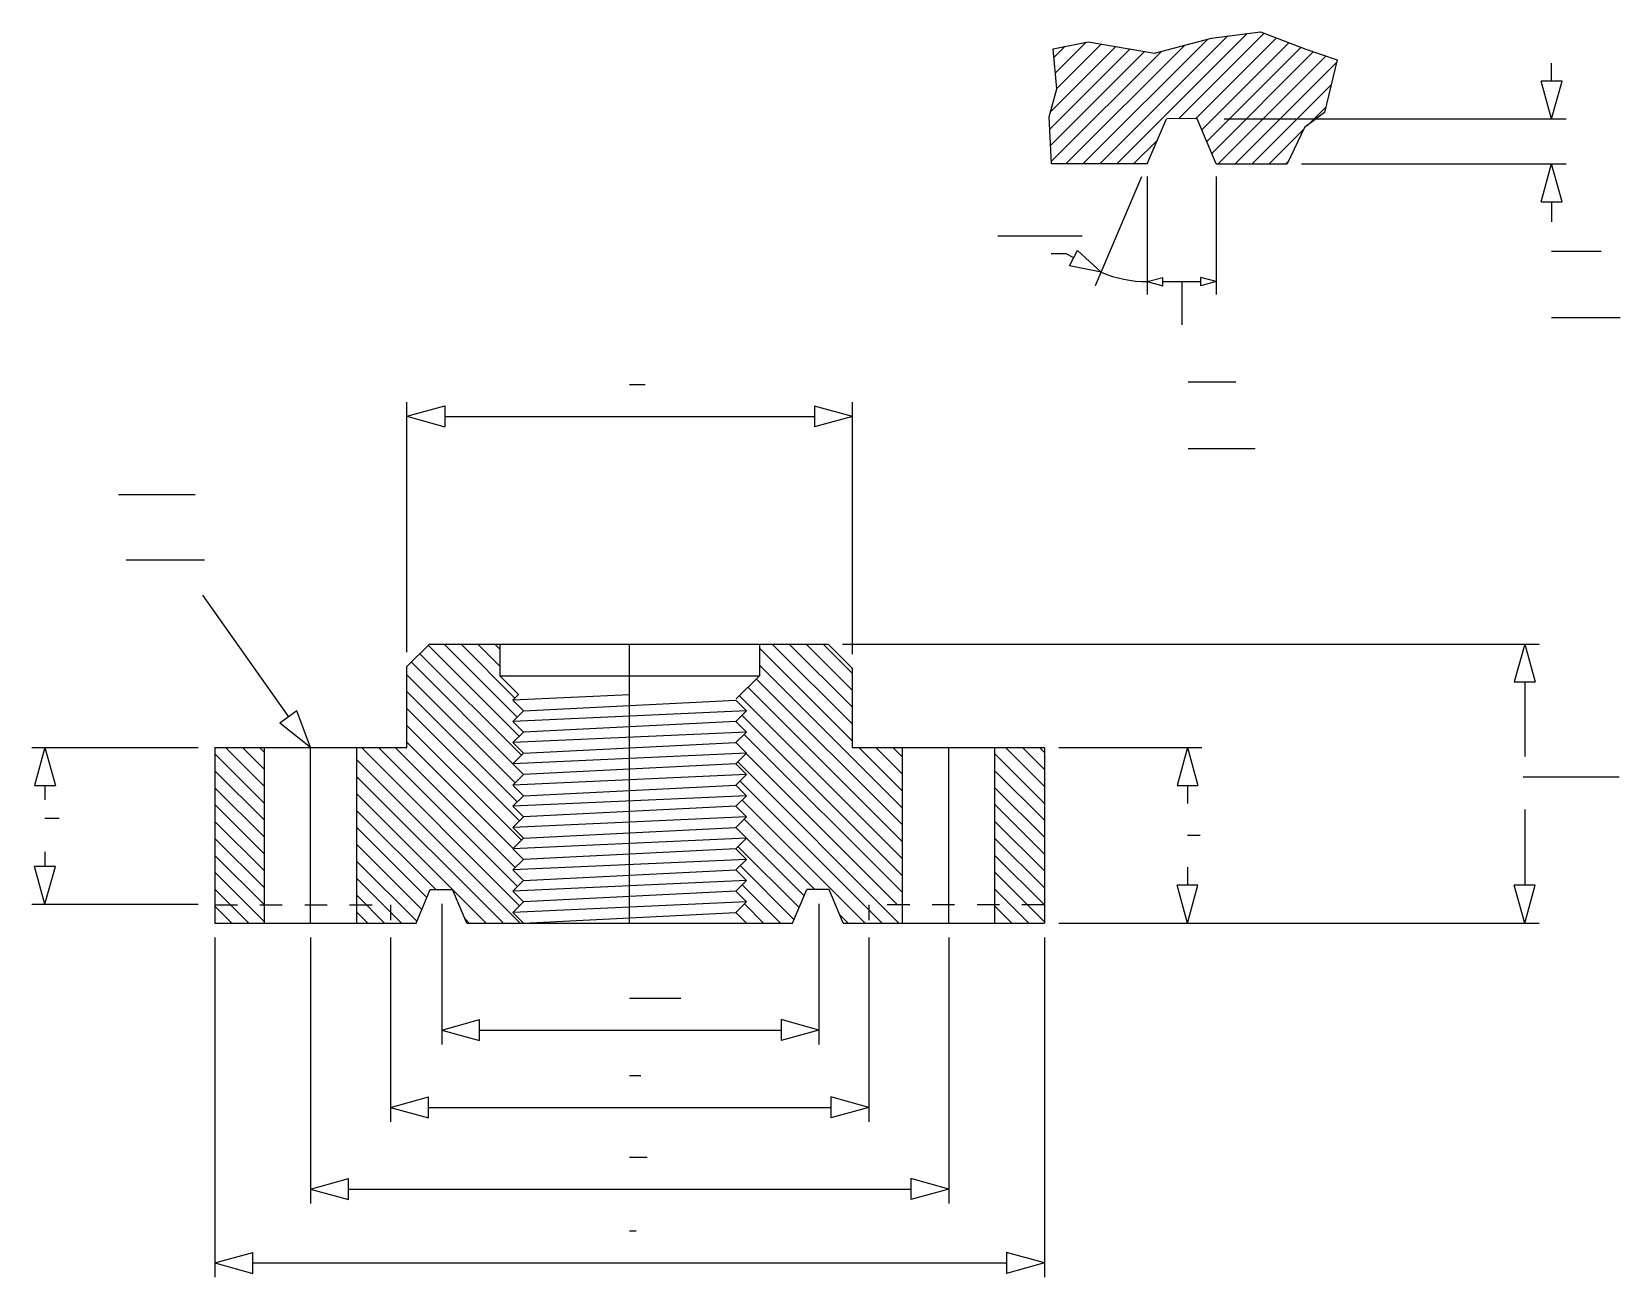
# Model space of a CAD drawing. Extents: x 406 to 1402, y 302 to 1083.
import ezdxf

# ---------------------------------------------------------------- set-up
doc = ezdxf.new("R2010")
doc.units = 0
doc.header["$MEASUREMENT"] = 0
for name, color, linetype in [('-1', 7, 'CONTINUOUS'), ('1', 7, 'CONTINUOUS'), ('4', 7, 'CONTINUOUS')]:
    doc.layers.add(name, color=color, linetype=linetype)

msp = doc.modelspace()

# ---------------------------------------------------------------- linework, layer by layer
at = {"layer": '-1', "color": 2, "linetype": 'Continuous'}
for p, q in [((1011.79, 954.99), (1064.79, 954.99)), ((460.59, 792.69), (508.59, 792.69)), ((465.46, 751.73), (514.46, 751.73)), ((1341.26, 615.71), (1401.26, 615.71))]:
    msp.add_line(p, q, dxfattribs=at)
at = {"layer": '-1', "color": 3, "linetype": 'Continuous'}
for p, q in [((567.31, 653.41), (513.41, 729.55)), ((572.33, 657.07), (561.74, 649.34)), ((581.02, 634.06), (561.74, 649.34)), ((581.02, 634.06), (572.33, 657.07))]:
    msp.add_line(p, q, dxfattribs=at)
at = {"layer": '1', "color": 4, "linetype": 'Continuous'}
for p, q in [((1047.9, 1057.09), (1067.23, 1076.42)), ((1065.17, 1000.11), (1143.42, 1078.37)), ((1075.77, 1000.11), (1155.97, 1080.31)), ((1086.38, 1000.11), (1168.14, 1081.87)), ((1125.34, 1028.46), (1178.91, 1082.03)), ((1135.83, 1028.35), (1186.54, 1079.06)), ((1139.64, 1021.55), (1194.18, 1076.09)), ((1044.44, 1021.81), (1094.82, 1072.19)), ((1044.88, 1011.65), (1103.88, 1070.65)), ((1045.05, 1033.02), (1085.75, 1073.73)), ((1045.33, 1001.49), (1114.61, 1070.77)), ((1046.98, 1066.78), (1054.03, 1073.82)), ((1048.81, 1047.39), (1076.68, 1075.27)), ((1054.56, 1000.11), (1129.02, 1074.57)), ((1142.81, 1014.11), (1201.82, 1073.12)), ((1145.97, 1006.67), (1209.62, 1070.32)), ((1150.02, 1000.11), (1217.54, 1067.63)), ((1160.63, 1000.11), (1224.1, 1063.59)), ((1171.23, 1000.11), (1220.79, 1049.66)), ((1206, 1024.27), (1217.47, 1035.74)), ((1181.84, 1000.11), (1203.62, 1021.89)), ((1096.99, 1000.11), (1111.89, 1015.01)), ((1192.45, 1000.11), (1193.87, 1001.53)), ((711.82, 641.19), (654.76, 698.25)), ((710.46, 653.15), (664.68, 698.94)), ((709.11, 665.11), (675.29, 698.94)), ((699.62, 685.21), (685.89, 698.94)), ((699.62, 695.81), (696.5, 698.94)), ((920.64, 648.75), (870.45, 698.94)), ((920.64, 659.36), (881.06, 698.94)), ((920.64, 669.96), (891.66, 698.94)), ((920.64, 680.57), (902.27, 698.94)), ((707.86, 623.93), (644.16, 687.64)), ((713.17, 629.24), (649.46, 692.94)), ((920.64, 638.14), (862.41, 696.37)), ((709.22, 611.97), (641.39, 679.8)), ((952.02, 596.16), (862.41, 685.76)), ((710.57, 600.02), (641.39, 669.19)), ((952.02, 574.94), (855.1, 671.86)), ((952.02, 585.55), (860.4, 677.16)), ((711.92, 588.06), (641.39, 658.59)), ((952.02, 564.34), (849.8, 666.56)), ((713.27, 576.1), (641.39, 647.98)), ((952.02, 553.73), (851.41, 654.34)), ((707.97, 570.8), (641.39, 637.37)), ((952.02, 543.12), (852.76, 642.38)), ((552.02, 599.11), (521.02, 630.11)), ((552.02, 609.72), (527.68, 634.06)), ((552.02, 620.33), (538.29, 634.06)), ((552.02, 630.93), (548.89, 634.06)), ((712.02, 534.92), (612.89, 634.06)), ((710.67, 546.88), (623.5, 634.06)), ((709.32, 558.84), (634.1, 634.06)), ((948.98, 535.56), (854.11, 630.42)), ((952.02, 606.76), (924.72, 634.06)), ((952.02, 617.37), (935.33, 634.06)), ((952.02, 627.98), (945.94, 634.06)), ((1041.02, 599.11), (1010.02, 630.11)), ((1041.02, 609.72), (1016.68, 634.06)), ((1041.02, 620.33), (1027.29, 634.06)), ((1041.02, 630.93), (1037.89, 634.06)), ((552.02, 588.51), (521.02, 619.51)), ((712.28, 524.06), (610.02, 626.32)), ((949.87, 524.06), (848.81, 625.12)), ((1041.02, 588.51), (1010.02, 619.51)), ((552.02, 577.9), (521.02, 608.9)), ((701.42, 524.32), (610.02, 615.71)), ((939.27, 524.06), (850.16, 613.16)), ((1041.02, 577.9), (1010.02, 608.9)), ((552.02, 567.29), (521.02, 598.29)), ((691.07, 524.06), (610.02, 605.11)), ((928.66, 524.06), (851.51, 601.2)), ((1041.02, 567.29), (1010.02, 598.29)), ((552.02, 556.69), (521.02, 587.69)), ((659.46, 545.06), (610.02, 594.5)), ((897.05, 545.06), (852.86, 589.24)), ((1041.02, 556.69), (1010.02, 587.69)), ((653.88, 540.03), (610.02, 583.9)), ((552.02, 546.08), (521.02, 577.08)), ((650.72, 532.58), (610.02, 573.29)), ((887.2, 533.7), (848.91, 571.98)), ((890.36, 541.14), (854.22, 577.29)), ((1041.02, 546.08), (1010.02, 577.08)), ((552.02, 535.47), (521.02, 566.47)), ((647.56, 525.14), (610.02, 562.68)), ((884.04, 526.25), (850.26, 560.03)), ((1041.02, 535.47), (1010.02, 566.47)), ((552.02, 524.87), (521.02, 555.87)), ((638.04, 524.06), (610.02, 552.08)), ((875.63, 524.06), (851.62, 548.07)), ((1041.02, 524.87), (1010.02, 555.87)), ((542.22, 524.06), (521.02, 545.26)), ((627.43, 524.06), (610.02, 541.47)), ((1031.22, 524.06), (1010.02, 545.26)), ((531.62, 524.06), (521.02, 534.65)), ((616.82, 524.06), (610.02, 530.86)), ((865.02, 524.06), (852.96, 536.11)), ((918.05, 524.06), (912.63, 529.48)), ((1020.62, 524.06), (1010.02, 534.65)), ((680.46, 524.06), (677.8, 526.72))]:
    msp.add_line(p, q, dxfattribs=at)
at = {"layer": '4', "color": 7, "linetype": 'Continuous'}
for p, q in [((1046.46, 1072.34), (1068.47, 1076.66)), ((1068.47, 1076.66), (1110.13, 1069.59)), ((1110.13, 1069.59), (1145.89, 1079.02)), ((1145.89, 1079.02), (1176.55, 1082.95)), ((1176.55, 1082.95), (1204.84, 1071.94)), ((1048.83, 1047.19), (1046.46, 1072.34)), ((1204.84, 1071.94), (1224.5, 1065.26)), ((1224.5, 1065.26), (1216.64, 1032.25)), ((1044.11, 1029.5), (1048.83, 1047.19)), ((1045.39, 1000.11), (1044.11, 1029.5)), ((1105.55, 1000.11), (1117.56, 1028.34)), ((1136.76, 1028.34), (1117.73, 1028.54)), ((1148.76, 1000.11), (1136.76, 1028.34)), ((1216.64, 1032.25), (1204.06, 1022.82)), ((1204.06, 1022.82), (1193.19, 1000.11)), ((1105.56, 1000.11), (1045.39, 1000.11)), ((1148.76, 1000.11), (1193.19, 1000.11)), ((641.39, 684.87), (655.45, 698.94)), ((655.45, 698.94), (905.39, 698.94)), ((699.62, 698.94), (699.62, 679.17)), ((862.41, 698.94), (862.41, 679.17)), ((905.39, 698.94), (920.64, 683.69)), ((641.39, 634.06), (641.39, 684.87)), ((699.62, 679.17), (711.39, 667.39)), ((699.62, 679.17), (862.41, 679.17)), ((847.81, 664.57), (862.41, 679.17)), ((920.64, 634.06), (920.64, 683.69)), ((707.81, 663.81), (711.39, 667.39)), ((714.47, 657.16), (707.81, 663.81)), ((714.47, 657.16), (847.57, 663.81)), ((854.22, 657.16), (847.57, 663.81)), ((707.81, 650.5), (714.47, 657.16)), ((714.47, 643.84), (707.81, 650.5)), ((847.57, 650.5), (714.47, 643.84)), ((847.57, 650.5), (854.22, 657.16)), ((854.22, 643.84), (847.57, 650.5)), ((707.81, 637.19), (714.47, 643.84)), ((847.57, 637.19), (854.22, 643.84)), ((521.02, 634.06), (521.02, 524.06)), ((521.02, 634.06), (641.39, 634.06)), ((552.02, 524.06), (552.02, 634.06)), ((610.02, 524.06), (610.02, 634.06)), ((714.47, 630.54), (707.81, 637.19)), ((707.81, 623.88), (714.47, 630.54)), ((714.47, 630.54), (847.57, 637.19)), ((854.22, 630.54), (847.57, 637.19)), ((847.57, 623.88), (854.22, 630.54)), ((920.64, 634.06), (1041.02, 634.06)), ((952.02, 524.06), (952.02, 634.06)), ((1010.02, 524.06), (1010.02, 634.06)), ((1041.02, 634.06), (1041.02, 524.06)), ((714.47, 617.22), (707.81, 623.88)), ((847.57, 623.88), (714.47, 617.22)), ((854.22, 617.22), (847.57, 623.88)), ((707.81, 610.57), (714.47, 617.22)), ((714.47, 603.92), (707.81, 610.57)), ((714.47, 603.92), (847.57, 610.57)), ((847.57, 610.57), (854.22, 617.22)), ((854.22, 603.92), (847.57, 610.57)), ((707.81, 597.26), (714.47, 603.92)), ((847.57, 597.26), (854.22, 603.92)), ((714.47, 590.61), (707.81, 597.26)), ((707.81, 583.95), (714.47, 590.61)), ((847.57, 597.26), (714.47, 590.61)), ((854.22, 590.61), (847.57, 597.26)), ((847.57, 583.95), (854.22, 590.61)), ((714.47, 577.29), (707.81, 583.95)), ((714.47, 577.29), (847.57, 583.95)), ((854.22, 577.29), (847.57, 583.95)), ((707.81, 570.64), (714.47, 577.29)), ((714.47, 563.99), (707.81, 570.64)), ((847.57, 570.64), (714.47, 563.99)), ((847.57, 570.64), (854.22, 577.29)), ((854.22, 563.99), (847.57, 570.64)), ((707.81, 557.33), (714.47, 563.99)), ((847.57, 557.33), (854.22, 563.99)), ((714.47, 550.67), (707.81, 557.33)), ((707.81, 544.02), (714.47, 550.67)), ((714.47, 550.67), (847.57, 557.33)), ((854.22, 550.67), (847.57, 557.33)), ((847.57, 544.02), (854.22, 550.67)), ((647.1, 524.06), (656.02, 545.06)), ((656.02, 545.06), (670.02, 545.06)), ((678.93, 524.06), (670.02, 545.06)), ((714.47, 537.37), (707.81, 544.02)), ((847.57, 544.02), (714.47, 537.37)), ((854.22, 537.37), (847.57, 544.02)), ((883.1, 524.06), (892.02, 545.06)), ((906.02, 545.06), (892.02, 545.06)), ((914.93, 524.06), (906.02, 545.06)), ((521.02, 535.56), (535.09, 535.56)), ((549.16, 535.56), (563.23, 535.56)), ((577.3, 535.56), (591.37, 535.56)), ((605.44, 535.56), (619.51, 535.56)), ((631.16, 535.56), (631.16, 525.82)), ((707.81, 530.71), (714.47, 537.37)), ((714.47, 524.06), (707.81, 530.71)), ((714.47, 524.06), (847.57, 530.71)), ((847.57, 530.71), (854.22, 537.37)), ((854.22, 524.06), (847.57, 530.71)), ((930.87, 535.56), (930.87, 525.82)), ((956.59, 535.56), (942.52, 535.56)), ((984.74, 535.56), (970.66, 535.56)), ((1012.88, 535.56), (998.81, 535.56)), ((1041.02, 535.56), (1026.95, 535.56)), ((521.02, 524.06), (647.1, 524.06)), ((678.93, 524.06), (883.1, 524.06)), ((914.93, 524.06), (1041.02, 524.06))]:
    msp.add_line(p, q, dxfattribs=at)
at = {"layer": '4', "color": 3, "linetype": 'Continuous'}
for p, q in [((1359.04, 1052.06), (1359.04, 1063.19)), ((1359.04, 1028.34), (1352.48, 1052.06)), ((1365.59, 1052.06), (1352.48, 1052.06)), ((1359.04, 1028.34), (1365.59, 1052.06)), ((1153.76, 1028.34), (1368.04, 1028.34)), ((1202.19, 1000.11), (1368.04, 1000.11)), ((1352.48, 976.4), (1359.04, 1000.11)), ((1365.59, 976.4), (1359.04, 1000.11)), ((1073.14, 923.86), (1102.16, 992.11)), ((1105.56, 992.11), (1105.56, 918.26)), ((1148.76, 992.11), (1148.76, 918.26)), ((1352.48, 976.4), (1365.59, 976.4)), ((1359.04, 976.4), (1359.04, 963.67)), ((1054.65, 943.76), (1045.33, 943.76)), ((1059.42, 941.24), (1054.65, 943.76)), ((1056.84, 936.13), (1061.71, 945.75)), ((1076.66, 932.14), (1056.84, 936.13)), ((1076.66, 932.14), (1061.71, 945.75)), ((1105.56, 926.26), (1115.3, 928.95)), ((1105.56, 926.26), (1115.3, 923.56)), ((1115.3, 923.56), (1115.3, 928.95)), ((1115.3, 926.26), (1139.01, 926.26)), ((1127.21, 926.26), (1127.21, 899.19)), ((1139.01, 923.56), (1139.01, 928.95)), ((1148.76, 926.26), (1139.01, 928.95)), ((1148.76, 926.26), (1139.01, 923.56)), ((641.39, 693.87), (641.39, 850.67)), ((641.39, 841.8), (665.1, 848.35)), ((665.1, 848.35), (665.1, 835.24)), ((665.1, 848.35), (665.1, 835.24)), ((920.64, 841.67), (896.92, 848.22)), ((896.92, 848.22), (896.92, 835.11)), ((920.64, 692.69), (920.64, 850.67)), ((641.39, 841.8), (665.1, 835.24)), ((665.1, 841.67), (896.92, 841.67)), ((920.64, 841.67), (896.92, 835.11)), ((914.39, 698.94), (1351.17, 698.94)), ((1342.17, 698.94), (1335.62, 675.22)), ((1342.17, 698.94), (1348.73, 675.22)), ((1335.62, 675.22), (1348.73, 675.22)), ((1342.17, 675.22), (1342.17, 628.47)), ((406.2, 634.06), (510.6, 634.06)), ((414.45, 634.06), (407.89, 610.34)), ((414.45, 634.06), (421, 610.34)), ((1050.02, 634.06), (1139.73, 634.06)), ((1130.73, 634.06), (1124.18, 610.34)), ((1130.73, 634.06), (1137.29, 610.34)), ((407.89, 610.34), (421, 610.34)), ((414.45, 610.34), (414.45, 601.35)), ((1124.18, 610.34), (1137.29, 610.34)), ((1130.73, 610.34), (1130.73, 599.06)), ((1342.17, 595.3), (1342.17, 547.77)), ((414.45, 568.62), (414.45, 559.55)), ((414.45, 535.84), (407.89, 559.55)), ((421, 559.55), (407.89, 559.55)), ((414.45, 535.84), (421, 559.55)), ((1130.73, 559.06), (1130.73, 547.77)), ((1130.73, 524.06), (1124.18, 547.77)), ((1137.29, 547.77), (1124.18, 547.77)), ((1130.73, 524.06), (1137.29, 547.77)), ((1342.17, 524.06), (1335.62, 547.77)), ((1348.73, 547.77), (1335.62, 547.77)), ((1342.17, 524.06), (1348.73, 547.77)), ((406.2, 535.84), (510.6, 535.84)), ((663.21, 536.06), (663.21, 447.97)), ((899.7, 536.06), (899.7, 447.97)), ((1050.02, 524.06), (1351.17, 524.06)), ((521.02, 515.06), (521.02, 301.94)), ((581.02, 515.06), (581.02, 348.2)), ((631.16, 515.06), (631.16, 399.41)), ((930.87, 515.06), (930.87, 399.41)), ((981.02, 515.06), (981.02, 348.2)), ((1041.02, 515.06), (1041.02, 301.94)), ((663.21, 456.97), (686.92, 463.53)), ((686.92, 450.42), (686.92, 463.53)), ((899.7, 456.97), (875.99, 463.53)), ((875.99, 463.53), (875.99, 450.42)), ((663.21, 456.97), (686.92, 450.42)), ((686.92, 456.97), (875.99, 456.97)), ((899.7, 456.97), (875.99, 450.42)), ((631.16, 408.41), (654.87, 414.97)), ((631.16, 408.41), (654.87, 401.86)), ((654.87, 401.86), (654.87, 414.97)), ((654.87, 408.41), (907.16, 408.41)), ((930.87, 408.41), (907.16, 414.97)), ((907.16, 414.97), (907.16, 401.86)), ((930.87, 408.41), (907.16, 401.86)), ((581.02, 357.2), (604.73, 363.76)), ((604.73, 350.64), (604.73, 363.76)), ((981.02, 357.2), (957.3, 363.76)), ((957.3, 363.76), (957.3, 350.64)), ((581.02, 357.2), (604.73, 350.64)), ((604.73, 357.2), (957.3, 357.2)), ((981.02, 357.2), (957.3, 350.64)), ((521.02, 310.94), (544.73, 317.5)), ((521.02, 310.94), (544.73, 304.39)), ((544.73, 304.39), (544.73, 317.5)), ((544.73, 310.94), (1017.3, 310.94)), ((1041.02, 310.94), (1017.3, 317.5)), ((1017.3, 317.5), (1017.3, 304.39)), ((1041.02, 310.94), (1017.3, 304.39))]:
    msp.add_line(p, q, dxfattribs=at)
at = {"layer": '4', "color": 2, "linetype": 'Continuous'}
for p, q in [((1359.03, 945.36), (1390.03, 945.36)), ((1359.03, 903.67), (1402.03, 903.67)), ((1131.15, 863.39), (1161.15, 863.39)), ((1131.15, 821.7), (1173.15, 821.7))]:
    msp.add_line(p, q, dxfattribs=at)
at = {"layer": '4', "color": 5, "linetype": 'Continuous'}
for p, q in [((780.83, 861.8), (790.83, 861.8)), ((414.45, 589.86), (423.45, 589.86)), ((1130.73, 579.06), (1138.73, 579.06)), ((781.02, 476.97), (813.02, 476.97)), ((781.02, 428.41), (788.02, 428.41)), ((781.02, 377.2), (792.02, 377.2)), ((781.02, 330.94), (785.02, 330.94))]:
    msp.add_line(p, q, dxfattribs=at)
at = {"layer": '4', "color": 4, "linetype": 'Continuous'}
for p, q in [((781.02, 524.06), (781.02, 698.94)), ((781.02, 667.14), (707.81, 663.81)), ((854.22, 657.16), (707.81, 650.5)), ((781.02, 524.06), (781.02, 648.06)), ((854.22, 643.84), (707.81, 637.19)), ((581.02, 524.06), (581.02, 634.06)), ((854.22, 630.54), (707.81, 623.88)), ((981.02, 524.06), (981.02, 634.06)), ((854.22, 617.22), (707.81, 610.57)), ((854.22, 603.92), (707.81, 597.26)), ((854.22, 590.61), (707.81, 583.95)), ((854.22, 577.29), (707.81, 570.64)), ((854.22, 563.99), (707.81, 557.33)), ((854.22, 550.67), (707.81, 544.02)), ((854.22, 537.37), (707.81, 530.71))]:
    msp.add_line(p, q, dxfattribs=at)
at = {"layer": '4', "color": 3, "linetype": 'Continuous'}
msp.add_arc((1105.56, 1000.11), 73.86, 246.97126, 270, dxfattribs=at)

doc.saveas('drawing.dxf')
